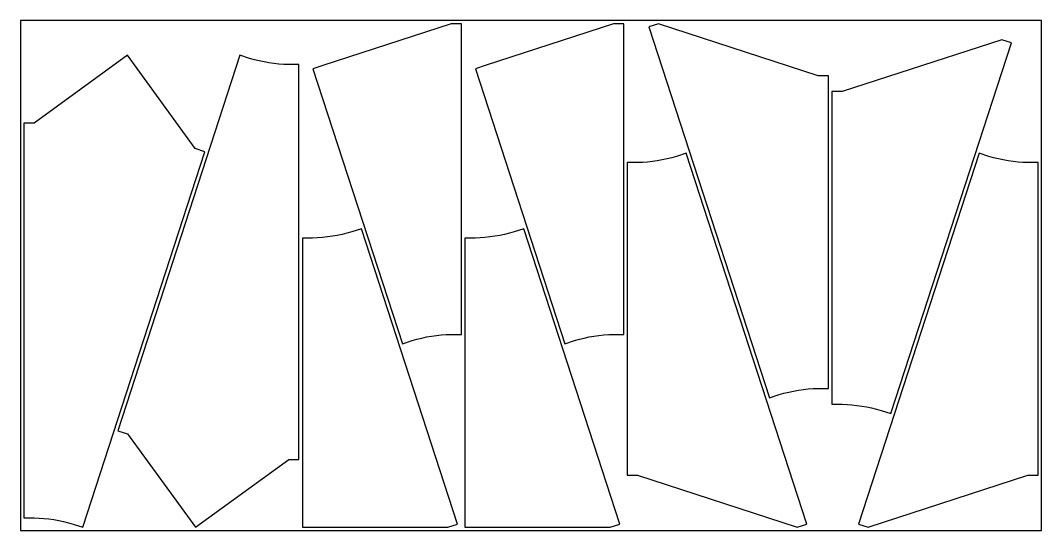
# Model space of a CAD drawing. Header units: metres. Extents: x 0 to 3000, y 0 to 1500.
import ezdxf

# ---------------------------------------------------------------- set-up
doc = ezdxf.new("R2010")
doc.units = ezdxf.units.M

msp = doc.modelspace()

# ---------------------------------------------------------------- linework, layer by layer
msp.add_lwpolyline([(0, 0), (3000, 0), (3000, 1500), (0, 1500)], close=True)
for points in [[(888, 1367.3), (859.4, 1358), (1122.1, 549.5), (1150.7, 558.8, -0.067145), (1265.5, 577), (1295.5, 577), (1295.5, 1489.9), (1265.5, 1489.9)], [(1365.3, 1367.3), (1336.7, 1358), (1599.4, 549.5), (1628, 558.8, -0.067145), (1742.8, 577), (1772.8, 577), (1772.8, 1489.9), (1742.8, 1489.9)], [(1874.8, 1489.9), (1846.2, 1480.7), (2200.4, 390.6), (2229, 399.9, -0.067145), (2343.8, 418), (2373.8, 418), (2373.8, 1337.5), (2343.8, 1337.5)], [(2413.9, 1290.9), (2383.9, 1290.9), (2383.9, 371.4), (2413.9, 371.4, -0.067145), (2528.8, 353.2), (2557.3, 344), (2911.5, 1434.1), (2883, 1443.3)], [(40, 1198.2), (10, 1198.2), (10, 37.5), (40, 37.5, -0.067145), (154.9, 19.3), (183.5, 10), (542.1, 1114), (513.6, 1123.2), (314.3, 1397.5)], [(788.2, 209.3), (818.2, 209.3), (818.2, 1370.1), (788.2, 1370.1, -0.067145), (673.4, 1388.3), (644.8, 1397.5), (286.2, 293.6), (314.7, 284.3), (514, 10)], [(2282, 10), (2310.5, 19.3), (1956.3, 1109.4), (1927.8, 1100.1, -0.067145), (1812.9, 1082), (1782.9, 1082), (1782.9, 162.5), (1812.9, 162.5)], [(2959.9, 162.5), (2989.9, 162.5), (2989.9, 1082), (2959.9, 1082, -0.067145), (2845.1, 1100.1), (2816.5, 1109.4), (2462.3, 19.3), (2490.9, 10)], [(1255.3, 10), (1283.8, 19.3), (1001.7, 887.6), (973.2, 878.4, -0.067145), (858.3, 860.2), (828.3, 860.2), (828.3, 10), (858.3, 10)], [(1335.6, 860.2), (1305.6, 860.2), (1305.6, 10), (1335.6, 10), (1732.6, 10), (1761.1, 19.3), (1479, 887.6), (1450.5, 878.4, -0.067145)]]:
    msp.add_lwpolyline(points, format="xyb", close=True)

doc.saveas('drawing.dxf')
